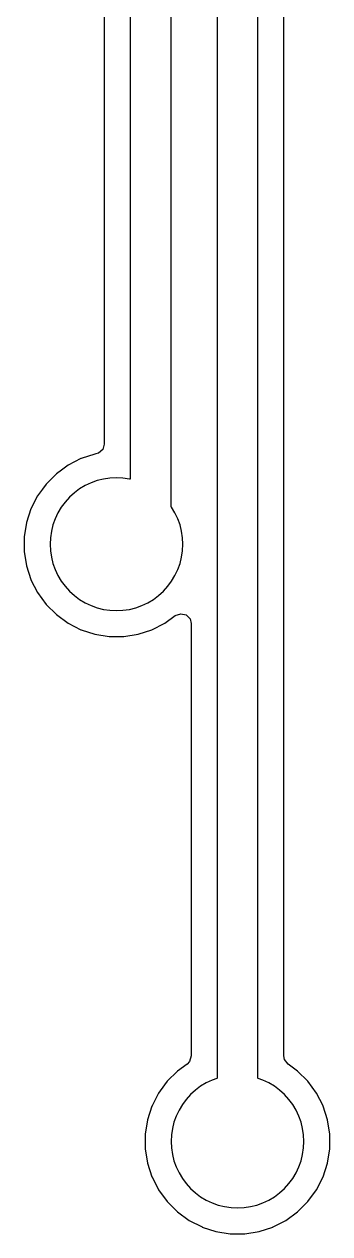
# Model space of a CAD drawing. Header units: metres. Extents: x 92.3 to 181.5, y -134.8 to -50.6.
# Drawn here: x 104.64 to 108.31, y -106.02 to -91.53 of the extents above; entities that cross this region are included whole.
import ezdxf

# ---------------------------------------------------------------- set-up
doc = ezdxf.new("R2010")
doc.units = ezdxf.units.M

msp = doc.modelspace()

# ---------------------------------------------------------------- linework, layer by layer
for points in [[(105.915, -71.2), (105.915, -96.976), (105.915, -96.976), (105.915, -96.976), (105.915, -96.977), (105.915, -96.977), (105.915, -96.977), (105.915, -96.977), (105.915, -96.977), (105.915, -96.977), (105.915, -96.977), (105.915, -96.977), (105.915, -96.977), (105.915, -96.977), (105.915, -96.978), (105.915, -96.978), (105.915, -96.978), (105.915, -96.978), (105.915, -96.978), (105.915, -96.978), (105.915, -96.978), (105.914, -96.978), (105.914, -96.978), (105.914, -96.978), (105.914, -96.979), (105.914, -96.979), (105.914, -96.979), (105.914, -96.979), (105.914, -96.979), (105.914, -96.979), (105.914, -96.979), (105.914, -96.979), (105.914, -96.979), (105.914, -96.979), (105.914, -96.979), (105.914, -96.979), (105.914, -96.98), (105.914, -96.98), (105.914, -96.98), (105.914, -96.98), (105.913, -96.98), (105.913, -96.98), (105.913, -96.98), (105.913, -96.98), (105.913, -96.98), (105.913, -96.98), (105.913, -96.98), (105.913, -96.98), (105.913, -96.98), (105.913, -96.98), (105.913, -96.98), (105.913, -96.981), (105.913, -96.981), (105.912, -96.981), (105.912, -96.981), (105.912, -96.981), (105.912, -96.981), (105.912, -96.981), (105.912, -96.981), (105.912, -96.981), (105.912, -96.981), (105.912, -96.981), (105.912, -96.981), (105.912, -96.981), (105.911, -96.981), (105.911, -96.981), (105.911, -96.981), (105.911, -96.981), (105.911, -96.981), (105.911, -96.981), (105.911, -96.981), (105.911, -96.981), (105.911, -96.981), (105.911, -96.981), (105.91, -96.981), (105.91, -96.981), (105.91, -96.981), (105.91, -96.981), (105.91, -96.981), (105.91, -96.981), (105.91, -96.981), (105.91, -96.981), (105.91, -96.981), (105.91, -96.981), (105.909, -96.981), (105.909, -96.981), (105.909, -96.981), (105.909, -96.981), (105.909, -96.981), (105.909, -96.981), (105.909, -96.981), (105.909, -96.981), (105.909, -96.981), (105.905, -96.98), (105.828, -96.969), (105.75, -96.965), (105.672, -96.969), (105.595, -96.98), (105.519, -96.999), (105.446, -97.026), (105.375, -97.059), (105.308, -97.099), (105.246, -97.145), (105.188, -97.198), (105.135, -97.256), (105.089, -97.318), (105.049, -97.385), (105.016, -97.456), (104.989, -97.529), (104.97, -97.605), (104.959, -97.682), (104.955, -97.76), (104.959, -97.838), (104.97, -97.915), (104.989, -97.991), (105.016, -98.064), (105.049, -98.135), (105.089, -98.202), (105.135, -98.264), (105.188, -98.322), (105.246, -98.375), (105.308, -98.421), (105.375, -98.461), (105.446, -98.494), (105.519, -98.521), (105.595, -98.54), (105.672, -98.551), (105.75, -98.555), (105.828, -98.551), (105.905, -98.54), (105.981, -98.521), (106.054, -98.494), (106.125, -98.461), (106.192, -98.421), (106.254, -98.375), (106.312, -98.322), (106.365, -98.264), (106.411, -98.202), (106.451, -98.135), (106.484, -98.064), (106.511, -97.991), (106.53, -97.915), (106.541, -97.838), (106.545, -97.76), (106.541, -97.682), (106.53, -97.605), (106.511, -97.529), (106.484, -97.456), (106.451, -97.385), (106.411, -97.318), (106.406, -97.312), (106.406, -97.312), (106.406, -97.312), (106.406, -97.311), (106.406, -97.311), (106.406, -97.311), (106.406, -97.311), (106.406, -97.311), (106.406, -97.311), (106.406, -97.311), (106.406, -97.311), (106.406, -97.311), (106.406, -97.311), (106.405, -97.311), (106.405, -97.31), (106.405, -97.31), (106.405, -97.31), (106.405, -97.31), (106.405, -97.31), (106.405, -97.31), (106.405, -97.31), (106.405, -97.31), (106.405, -97.31), (106.405, -97.31), (106.405, -97.309), (106.405, -97.309), (106.405, -97.309), (106.405, -97.309), (106.405, -97.309), (106.405, -97.309), (106.405, -97.309)], [(106.405, -97.309), (106.405, -97.309), (106.405, -71.304)], [(106.952, -104.156), (106.952, -104.156), (106.896, -104.176), (106.825, -104.209), (106.758, -104.249), (106.696, -104.295), (106.638, -104.348), (106.585, -104.406), (106.539, -104.468), (106.499, -104.535), (106.466, -104.606), (106.439, -104.679), (106.42, -104.755), (106.409, -104.832), (106.405, -104.91), (106.409, -104.988), (106.42, -105.065), (106.439, -105.141), (106.466, -105.214), (106.499, -105.285), (106.539, -105.352), (106.585, -105.414), (106.638, -105.472), (106.696, -105.525), (106.758, -105.571), (106.825, -105.611), (106.896, -105.644), (106.969, -105.671), (107.045, -105.69), (107.122, -105.701), (107.2, -105.705), (107.278, -105.701), (107.355, -105.69), (107.431, -105.671), (107.504, -105.644), (107.575, -105.611), (107.642, -105.571), (107.704, -105.525), (107.762, -105.472), (107.815, -105.414), (107.861, -105.352), (107.901, -105.285), (107.934, -105.214), (107.961, -105.141), (107.98, -105.065), (107.991, -104.988), (107.995, -104.91), (107.991, -104.832), (107.98, -104.755), (107.961, -104.679), (107.934, -104.606), (107.901, -104.535), (107.861, -104.468), (107.815, -104.406), (107.762, -104.348), (107.704, -104.295), (107.642, -104.249), (107.575, -104.209), (107.504, -104.176), (107.448, -104.156), (107.448, -104.156), (107.448, -104.155), (107.448, -104.155), (107.448, -104.155), (107.448, -104.155), (107.448, -104.155), (107.448, -104.155), (107.448, -104.155), (107.448, -104.155), (107.448, -104.155), (107.447, -104.155), (107.447, -104.155), (107.447, -104.155), (107.447, -104.155), (107.447, -104.155), (107.447, -104.155), (107.447, -104.155), (107.447, -104.155), (107.447, -104.155), (107.447, -104.155), (107.447, -104.155), (107.447, -104.154), (107.447, -104.154), (107.446, -104.154), (107.446, -104.154), (107.446, -104.154), (107.446, -104.154), (107.446, -104.154), (107.446, -104.154), (107.446, -104.154), (107.446, -104.154), (107.446, -104.154), (107.446, -104.154), (107.446, -104.154), (107.446, -104.154), (107.446, -104.153), (107.446, -104.153), (107.446, -104.153), (107.446, -104.153), (107.446, -104.153), (107.446, -104.153), (107.446, -104.153), (107.446, -104.153), (107.445, -104.153), (107.445, -104.153), (107.445, -104.153), (107.445, -104.152), (107.445, -104.152), (107.445, -104.152), (107.445, -104.152), (107.445, -104.152), (107.445, -104.152), (107.445, -104.152), (107.445, -104.152), (107.445, -104.152), (107.445, -104.152), (107.445, -104.152), (107.445, -104.151), (107.445, -104.151), (107.445, -104.151), (107.445, -104.151), (107.445, -104.151), (107.445, -104.151), (107.445, -104.151), (107.445, -71.644)], [(106.955, -71.54), (106.955, -104.151), (106.955, -104.151), (106.955, -104.151), (106.955, -104.151), (106.955, -104.151), (106.955, -104.151), (106.955, -104.151), (106.955, -104.152), (106.955, -104.152), (106.955, -104.152), (106.955, -104.152), (106.955, -104.152), (106.955, -104.152), (106.955, -104.152), (106.955, -104.152), (106.955, -104.152), (106.955, -104.152), (106.955, -104.152), (106.955, -104.153), (106.955, -104.153), (106.955, -104.153), (106.954, -104.153), (106.954, -104.153), (106.954, -104.153), (106.954, -104.153), (106.954, -104.153), (106.954, -104.153), (106.954, -104.153), (106.954, -104.153), (106.954, -104.154), (106.954, -104.154), (106.954, -104.154), (106.954, -104.154), (106.954, -104.154), (106.954, -104.154), (106.954, -104.154), (106.954, -104.154), (106.954, -104.154), (106.954, -104.154), (106.954, -104.154), (106.954, -104.154), (106.953, -104.154), (106.953, -104.154), (106.953, -104.155), (106.953, -104.155), (106.953, -104.155), (106.953, -104.155), (106.953, -104.155), (106.953, -104.155), (106.953, -104.155), (106.953, -104.155), (106.953, -104.155), (106.953, -104.155), (106.953, -104.155), (106.952, -104.155), (106.952, -104.155), (106.952, -104.155), (106.952, -104.155), (106.952, -104.155), (106.952, -104.155), (106.952, -104.155), (106.952, -104.155), (106.952, -104.155), (106.952, -104.156), (106.952, -104.156)], [(105.604, -87.268), (105.604, -96.561), (105.585, -96.626), (105.535, -96.67), (105.504, -96.68), (105.492, -96.682), (105.491, -96.682), (105.491, -96.682), (105.491, -96.682), (105.491, -96.682), (105.491, -96.682), (105.491, -96.682), (105.491, -96.682), (105.491, -96.682), (105.491, -96.682), (105.326, -96.735), (105.326, -96.735), (105.326, -96.735), (105.326, -96.735), (105.326, -96.736), (105.326, -96.736), (105.326, -96.736), (105.325, -96.736), (105.325, -96.736), (105.325, -96.736), (105.171, -96.814), (105.171, -96.814), (105.171, -96.814), (105.171, -96.814), (105.171, -96.815), (105.171, -96.815), (105.171, -96.815), (105.17, -96.815), (105.17, -96.815), (105.17, -96.815), (105.09, -96.873), (105.03, -96.917), (105.03, -96.917), (105.03, -96.917), (105.03, -96.917), (105.03, -96.917), (105.03, -96.917), (105.03, -96.917), (105.03, -96.917), (105.03, -96.917), (104.907, -97.04), (104.907, -97.04), (104.907, -97.04), (104.907, -97.04), (104.907, -97.04), (104.907, -97.04), (104.907, -97.04), (104.907, -97.04), (104.907, -97.04), (104.907, -97.04), (104.863, -97.1), (104.805, -97.18), (104.805, -97.18), (104.805, -97.18), (104.805, -97.181), (104.805, -97.181), (104.805, -97.181), (104.804, -97.181), (104.804, -97.181), (104.804, -97.181), (104.804, -97.181), (104.726, -97.335), (104.726, -97.335), (104.726, -97.335), (104.726, -97.336), (104.726, -97.336), (104.726, -97.336), (104.725, -97.336), (104.725, -97.336), (104.725, -97.336), (104.725, -97.336), (104.672, -97.501), (104.672, -97.501), (104.672, -97.501), (104.672, -97.501), (104.672, -97.501), (104.672, -97.501), (104.672, -97.501), (104.672, -97.501), (104.672, -97.501), (104.672, -97.502), (104.645, -97.673), (104.645, -97.673), (104.645, -97.673), (104.644, -97.673), (104.644, -97.673), (104.644, -97.673), (104.644, -97.673), (104.644, -97.673), (104.644, -97.673), (104.644, -97.673), (104.644, -97.847), (104.644, -97.847), (104.644, -97.847), (104.644, -97.847), (104.644, -97.847), (104.644, -97.847), (104.644, -97.847), (104.645, -97.847), (104.645, -97.847), (104.645, -97.847), (104.672, -98.018), (104.672, -98.019), (104.672, -98.019), (104.672, -98.019), (104.672, -98.019), (104.672, -98.019), (104.672, -98.019), (104.672, -98.019), (104.672, -98.019), (104.672, -98.019), (104.725, -98.184), (104.725, -98.184), (104.725, -98.184), (104.725, -98.184), (104.726, -98.184), (104.726, -98.184), (104.726, -98.184), (104.726, -98.185), (104.726, -98.185), (104.726, -98.185), (104.804, -98.339), (104.804, -98.339), (104.804, -98.339), (104.804, -98.339), (104.805, -98.339), (104.805, -98.339), (104.805, -98.339), (104.805, -98.34), (104.805, -98.34), (104.805, -98.34), (104.907, -98.48), (104.907, -98.48), (104.907, -98.48), (104.907, -98.48), (104.907, -98.48), (104.907, -98.48), (104.907, -98.48), (104.907, -98.48), (104.907, -98.48), (104.907, -98.48), (105.03, -98.603), (105.03, -98.603), (105.03, -98.603), (105.03, -98.603), (105.03, -98.603), (105.03, -98.603), (105.03, -98.603), (105.03, -98.603), (105.03, -98.603), (105.03, -98.603), (105.17, -98.705), (105.17, -98.705), (105.17, -98.705), (105.171, -98.705), (105.171, -98.705), (105.171, -98.705), (105.171, -98.706), (105.171, -98.706), (105.171, -98.706), (105.171, -98.706), (105.325, -98.784), (105.325, -98.784), (105.325, -98.784), (105.326, -98.784), (105.326, -98.784), (105.326, -98.784), (105.326, -98.785), (105.326, -98.785), (105.326, -98.785), (105.326, -98.785), (105.491, -98.838), (105.491, -98.838), (105.491, -98.838), (105.491, -98.838), (105.491, -98.838), (105.491, -98.838), (105.491, -98.838), (105.491, -98.838), (105.491, -98.838), (105.492, -98.838), (105.663, -98.865), (105.663, -98.865), (105.663, -98.865), (105.663, -98.866), (105.663, -98.866), (105.663, -98.866), (105.663, -98.866), (105.663, -98.866), (105.663, -98.866), (105.663, -98.866), (105.837, -98.866), (105.837, -98.866), (105.837, -98.866), (105.837, -98.866), (105.837, -98.866), (105.837, -98.866), (105.837, -98.866), (105.837, -98.865), (105.837, -98.865), (105.837, -98.865), (106.008, -98.838), (106.009, -98.838), (106.009, -98.838), (106.009, -98.838), (106.009, -98.838), (106.009, -98.838), (106.009, -98.838), (106.009, -98.838), (106.009, -98.838), (106.009, -98.838), (106.174, -98.785), (106.174, -98.785), (106.174, -98.785), (106.174, -98.785), (106.174, -98.784), (106.174, -98.784), (106.174, -98.784), (106.175, -98.784), (106.175, -98.784), (106.175, -98.784), (106.329, -98.706), (106.329, -98.706), (106.329, -98.706), (106.329, -98.706), (106.329, -98.705), (106.329, -98.705), (106.329, -98.705), (106.33, -98.705), (106.33, -98.705), (106.33, -98.705), (106.455, -98.614), (106.519, -98.592), (106.584, -98.607), (106.631, -98.655), (106.644, -98.711), (106.644, -103.886), (106.625, -103.951), (106.595, -103.983), (106.48, -104.067), (106.48, -104.067), (106.48, -104.067), (106.48, -104.067), (106.48, -104.067), (106.48, -104.067), (106.48, -104.067), (106.48, -104.067), (106.48, -104.067), (106.48, -104.067), (106.357, -104.19), (106.357, -104.19), (106.357, -104.19), (106.357, -104.19), (106.357, -104.19), (106.357, -104.19), (106.357, -104.19), (106.357, -104.19), (106.357, -104.19), (106.357, -104.19), (106.325, -104.234), (106.255, -104.33), (106.255, -104.33), (106.255, -104.33), (106.255, -104.331), (106.255, -104.331), (106.255, -104.331), (106.254, -104.331), (106.254, -104.331), (106.254, -104.331), (106.254, -104.331), (106.176, -104.485), (106.176, -104.485), (106.176, -104.485), (106.176, -104.486), (106.176, -104.486), (106.176, -104.486), (106.175, -104.486), (106.175, -104.486), (106.175, -104.486), (106.175, -104.486), (106.122, -104.651), (106.122, -104.651), (106.122, -104.651), (106.122, -104.651), (106.122, -104.651), (106.122, -104.651), (106.122, -104.651), (106.122, -104.651), (106.122, -104.651), (106.122, -104.652), (106.095, -104.823), (106.095, -104.823), (106.095, -104.823), (106.094, -104.823), (106.094, -104.823), (106.094, -104.823), (106.094, -104.823), (106.094, -104.823), (106.094, -104.823), (106.094, -104.823), (106.094, -104.997), (106.094, -104.997), (106.094, -104.997), (106.094, -104.997), (106.094, -104.997), (106.094, -104.997), (106.094, -104.997), (106.095, -104.997), (106.095, -104.997), (106.095, -104.997), (106.122, -105.168), (106.122, -105.169), (106.122, -105.169), (106.122, -105.169), (106.122, -105.169), (106.122, -105.169), (106.122, -105.169), (106.122, -105.169), (106.122, -105.169), (106.122, -105.169), (106.175, -105.334), (106.175, -105.334), (106.175, -105.334), (106.175, -105.334), (106.176, -105.334), (106.176, -105.334), (106.176, -105.334), (106.176, -105.335), (106.176, -105.335), (106.176, -105.335), (106.254, -105.489), (106.254, -105.489), (106.254, -105.489), (106.254, -105.489), (106.255, -105.489), (106.255, -105.489), (106.255, -105.489), (106.255, -105.49), (106.255, -105.49), (106.255, -105.49), (106.357, -105.63), (106.357, -105.63), (106.357, -105.63), (106.357, -105.63), (106.357, -105.63), (106.357, -105.63), (106.357, -105.63), (106.357, -105.63), (106.357, -105.63), (106.357, -105.63), (106.48, -105.753), (106.48, -105.753), (106.48, -105.753), (106.48, -105.753), (106.48, -105.753), (106.48, -105.753), (106.48, -105.753), (106.48, -105.753), (106.48, -105.753), (106.48, -105.753), (106.62, -105.855), (106.62, -105.855), (106.62, -105.855), (106.621, -105.855), (106.621, -105.855), (106.621, -105.855), (106.621, -105.856), (106.621, -105.856), (106.621, -105.856), (106.621, -105.856), (106.775, -105.934), (106.775, -105.934), (106.775, -105.934), (106.776, -105.934), (106.776, -105.934), (106.776, -105.934), (106.776, -105.935), (106.776, -105.935), (106.776, -105.935), (106.776, -105.935), (106.941, -105.988), (106.941, -105.988), (106.941, -105.988), (106.941, -105.988), (106.941, -105.988), (106.941, -105.988), (106.941, -105.988), (106.941, -105.988), (106.941, -105.988), (106.942, -105.988), (107.113, -106.015), (107.113, -106.015), (107.113, -106.015), (107.113, -106.016), (107.113, -106.016), (107.113, -106.016), (107.113, -106.016), (107.113, -106.016), (107.113, -106.016), (107.113, -106.016), (107.287, -106.016), (107.287, -106.016), (107.287, -106.016), (107.287, -106.016), (107.287, -106.016), (107.287, -106.016), (107.287, -106.016), (107.287, -106.015), (107.287, -106.015), (107.287, -106.015), (107.458, -105.988), (107.459, -105.988), (107.459, -105.988), (107.459, -105.988), (107.459, -105.988), (107.459, -105.988), (107.459, -105.988), (107.459, -105.988), (107.459, -105.988), (107.459, -105.988), (107.624, -105.935), (107.624, -105.935), (107.624, -105.935), (107.624, -105.935), (107.624, -105.934), (107.624, -105.934), (107.624, -105.934), (107.625, -105.934), (107.625, -105.934), (107.625, -105.934), (107.779, -105.856), (107.779, -105.856), (107.779, -105.856), (107.779, -105.856), (107.779, -105.855), (107.779, -105.855), (107.779, -105.855), (107.78, -105.855), (107.78, -105.855), (107.78, -105.855), (107.92, -105.753), (107.92, -105.753), (107.92, -105.753), (107.92, -105.753), (107.92, -105.753), (107.92, -105.753), (107.92, -105.753), (107.92, -105.753), (107.92, -105.753), (107.92, -105.753), (108.043, -105.63), (108.043, -105.63), (108.043, -105.63), (108.043, -105.63), (108.043, -105.63), (108.043, -105.63), (108.043, -105.63), (108.043, -105.63), (108.043, -105.63), (108.043, -105.63), (108.145, -105.49), (108.145, -105.49), (108.145, -105.49), (108.145, -105.489), (108.145, -105.489), (108.145, -105.489), (108.146, -105.489), (108.146, -105.489), (108.146, -105.489), (108.146, -105.489), (108.224, -105.335), (108.224, -105.335), (108.224, -105.335), (108.224, -105.334), (108.224, -105.334), (108.224, -105.334), (108.225, -105.334), (108.225, -105.334), (108.225, -105.334), (108.225, -105.334), (108.278, -105.169), (108.278, -105.169), (108.278, -105.169), (108.278, -105.169), (108.278, -105.169), (108.278, -105.169), (108.278, -105.169), (108.278, -105.169), (108.278, -105.169), (108.278, -105.168), (108.305, -104.997), (108.305, -104.997), (108.305, -104.997), (108.305, -104.997), (108.305, -104.997), (108.305, -104.997), (108.305, -104.997), (108.305, -104.997), (108.305, -104.997), (108.305, -104.997), (108.305, -104.823), (108.305, -104.823), (108.305, -104.823), (108.305, -104.823), (108.305, -104.823), (108.305, -104.823), (108.305, -104.823), (108.305, -104.823), (108.305, -104.823), (108.305, -104.823), (108.278, -104.652), (108.278, -104.651), (108.278, -104.651), (108.278, -104.651), (108.278, -104.651), (108.278, -104.651), (108.278, -104.651), (108.278, -104.651), (108.278, -104.651), (108.278, -104.651), (108.225, -104.486), (108.225, -104.486), (108.225, -104.486), (108.225, -104.486), (108.224, -104.486), (108.224, -104.486), (108.224, -104.486), (108.224, -104.485), (108.224, -104.485), (108.224, -104.485), (108.146, -104.331), (108.146, -104.331), (108.146, -104.331), (108.146, -104.331), (108.145, -104.331), (108.145, -104.331), (108.145, -104.331), (108.145, -104.33), (108.145, -104.33), (108.145, -104.33), (108.043, -104.19), (108.043, -104.19), (108.043, -104.19), (108.043, -104.19), (108.043, -104.19), (108.043, -104.19), (108.043, -104.19), (108.043, -104.19), (108.043, -104.19), (108.043, -104.19), (107.92, -104.067), (107.92, -104.067), (107.92, -104.067), (107.92, -104.067), (107.92, -104.067), (107.92, -104.067), (107.92, -104.067), (107.92, -104.067), (107.92, -104.067), (107.92, -104.067), (107.805, -103.983), (107.764, -103.929), (107.756, -103.886), (107.756, -71.82)]]:
    msp.add_lwpolyline(points)

doc.saveas('drawing.dxf')
